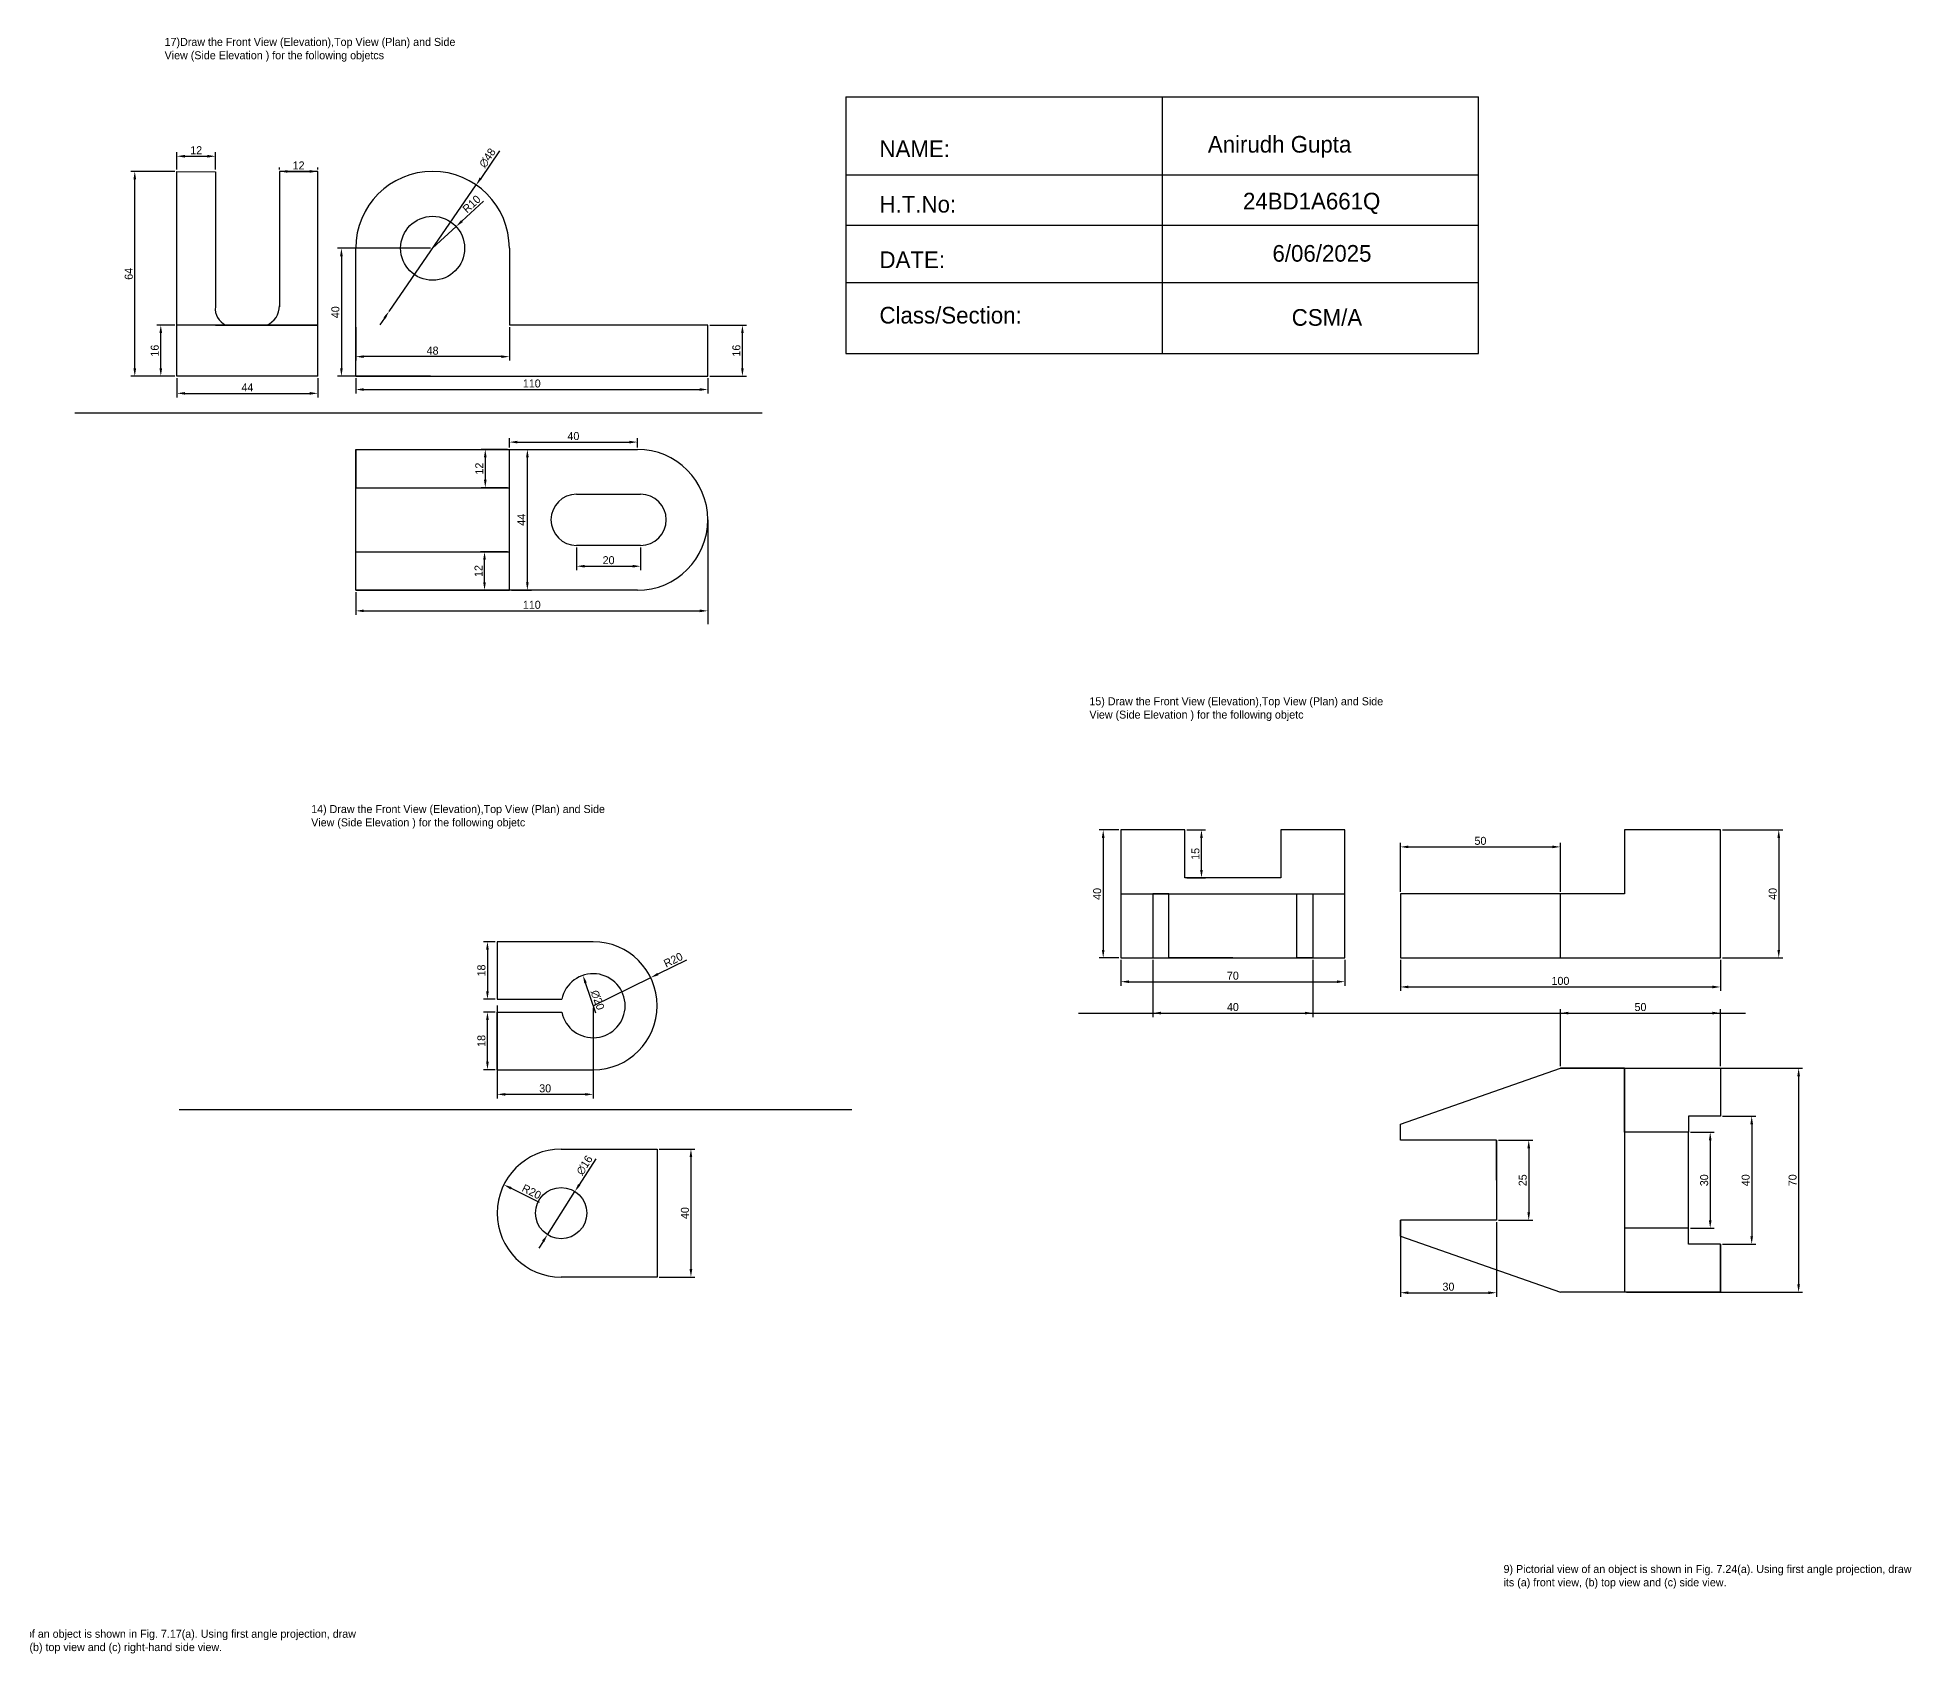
# Model space of a CAD drawing. Header units: millimetres. Extents: x 148 to 2239, y 31 to 1240.
# Drawn here: x 789 to 1374, y 699 to 1204 of the extents above; entities that cross this region are included whole.
import ezdxf

# ---------------------------------------------------------------- set-up
doc = ezdxf.new("R2010")
doc.units = ezdxf.units.MM
doc.dimstyles.new('ISO-25', dxfattribs={"dimtxt": 2.5, "dimasz": 2.5, "dimexe": 1.25, "dimexo": 0.625, "dimtad": 1, "dimtxsty": 'Standard', "dimcen": 2.5, "dimadec": 0, "dimazin": 0, "dimtfac": 1, "dimtmove": 0, "dimatfit": 3, "dimfxl": 1, "dimarcsym": 0})

# ---------------------------------------------------------------- blocks, each defined once
blk = doc.blocks.new('*D142')
at = {"color": 0, "lineweight": -2, "transparency": 16777216}
for p, q in [((991.62, 916.04), (982.64, 911.65)), ((962.42, 901.78), (980.39, 910.56))]:
    blk.add_line(p, q, dxfattribs=at)
at = {"color": 0, "transparency": 16777216}
blk.add_solid([(982.45, 912.03), (982.82, 911.28), (980.39, 910.56)], dxfattribs=at)
at = {"layer": 'Defpoints', "color": 0, "transparency": 16777216}
for p in [(980.39, 910.56), (962.42, 901.78)]:
    blk.add_point(p, dxfattribs=at)
at = {"color": 0, "transparency": 16777216, "insert": (987.43, 916.08), "char_height": 2.5, "attachment_point": 5, "rotation": 26.03812}
blk.add_mtext('R20', dxfattribs=at)
blk = doc.blocks.new('*D143')
at = {"color": 0, "lineweight": -2, "transparency": 16777216}
blk.add_line((945.7, 840.31), (936.74, 844.75), dxfattribs=at)
at = {"color": 0, "transparency": 16777216}
blk.add_solid([(936.92, 845.12), (936.55, 844.38), (934.5, 845.86)], dxfattribs=at)
at = {"layer": 'Defpoints', "color": 0, "transparency": 16777216}
for p in [(934.5, 845.86), (952.42, 836.98)]:
    blk.add_point(p, dxfattribs=at)
at = {"color": 0, "transparency": 16777216, "insert": (943.17, 843.66), "char_height": 2.5, "attachment_point": 5, "rotation": 333.64842}
blk.add_mtext('R20', dxfattribs=at)
blk = doc.blocks.new('*D144')
at = {"color": 0, "lineweight": -2, "transparency": 16777216}
blk.add_line((963.22, 899.41), (960.04, 908.89), dxfattribs=at)
at = {"color": 0, "transparency": 16777216}
blk.add_solid([(960.43, 909.02), (959.64, 908.75), (959.24, 911.26)], dxfattribs=at)
at = {"layer": 'Defpoints', "color": 0, "transparency": 16777216}
for p in [(959.24, 911.26), (965.6, 892.3)]:
    blk.add_point(p, dxfattribs=at)
at = {"color": 0, "transparency": 16777216, "insert": (963.8, 903.56), "char_height": 2.5, "attachment_point": 5, "rotation": 288.54189}
blk.add_mtext('∅20', dxfattribs=at)
blk = doc.blocks.new('*D145')
at = {"color": 0, "lineweight": -2, "transparency": 16777216}
for p, q in [((963.21, 853.92), (958.06, 845.84)), ((948.12, 830.23), (956.72, 843.73)), ((946.78, 828.12), (945.44, 826.02))]:
    blk.add_line(p, q, dxfattribs=at)
at = {"color": 0, "transparency": 16777216}
for points in [[(957.71, 846.06), (958.41, 845.61), (956.72, 843.73)], [(946.43, 828.35), (947.13, 827.9), (948.12, 830.23)]]:
    blk.add_solid(points, dxfattribs=at)
at = {"layer": 'Defpoints', "color": 0, "transparency": 16777216}
for p in [(956.72, 843.73), (948.12, 830.23)]:
    blk.add_point(p, dxfattribs=at)
at = {"color": 0, "transparency": 16777216, "insert": (959.72, 851.94), "char_height": 2.5, "attachment_point": 5, "rotation": 57.51742}
blk.add_mtext('∅16', dxfattribs=at)
blk = doc.blocks.new('*D146')
at = {"color": 0, "lineweight": -2, "transparency": 16777216}
for p, q in [((931.8, 921.78), (928.13, 921.78)), ((929.38, 919.28), (929.38, 906.28)), ((931.8, 903.78), (928.13, 903.78))]:
    blk.add_line(p, q, dxfattribs=at)
at = {"color": 0, "transparency": 16777216}
for points in [[(928.97, 919.28), (929.8, 919.28), (929.38, 921.78)], [(928.97, 906.28), (929.8, 906.28), (929.38, 903.78)]]:
    blk.add_solid(points, dxfattribs=at)
at = {"layer": 'Defpoints', "color": 0, "transparency": 16777216}
for p in [(932.42, 921.78), (929.38, 903.78), (932.42, 903.78)]:
    blk.add_point(p, dxfattribs=at)
at = {"color": 0, "transparency": 16777216, "insert": (927.51, 912.78), "char_height": 2.5, "attachment_point": 5, "rotation": 90}
blk.add_mtext('18', dxfattribs=at)
blk = doc.blocks.new('*D147')
at = {"color": 0, "lineweight": -2, "transparency": 16777216}
for p, q in [((931.8, 899.78), (928.13, 899.78)), ((929.38, 884.28), (929.38, 897.28)), ((931.8, 881.78), (928.13, 881.78))]:
    blk.add_line(p, q, dxfattribs=at)
at = {"color": 0, "transparency": 16777216}
for points in [[(928.97, 897.28), (929.8, 897.28), (929.38, 899.78)], [(928.97, 884.28), (929.8, 884.28), (929.38, 881.78)]]:
    blk.add_solid(points, dxfattribs=at)
at = {"layer": 'Defpoints', "color": 0, "transparency": 16777216}
for p in [(929.38, 899.78), (932.42, 899.78), (932.42, 881.78)]:
    blk.add_point(p, dxfattribs=at)
at = {"color": 0, "transparency": 16777216, "insert": (927.51, 890.78), "char_height": 2.5, "attachment_point": 5, "rotation": 90}
blk.add_mtext('18', dxfattribs=at)
blk = doc.blocks.new('*D148')
at = {"color": 0, "lineweight": -2, "transparency": 16777216}
for p, q in [((983.05, 856.98), (994.22, 856.98)), ((992.97, 854.48), (992.97, 819.48)), ((983.05, 816.98), (994.22, 816.98))]:
    blk.add_line(p, q, dxfattribs=at)
at = {"color": 0, "transparency": 16777216}
for points in [[(992.55, 854.48), (993.38, 854.48), (992.97, 856.98)], [(992.55, 819.48), (993.38, 819.48), (992.97, 816.98)]]:
    blk.add_solid(points, dxfattribs=at)
at = {"layer": 'Defpoints', "color": 0, "transparency": 16777216}
for p in [(982.42, 856.98), (982.42, 816.98), (992.97, 816.98)]:
    blk.add_point(p, dxfattribs=at)
at = {"color": 0, "transparency": 16777216, "insert": (991.09, 836.98), "char_height": 2.5, "attachment_point": 5, "rotation": 90}
blk.add_mtext('40', dxfattribs=at)
blk = doc.blocks.new('*D149')
at = {"color": 0, "lineweight": -2, "transparency": 16777216}
for p, q in [((932.44, 901.88), (932.44, 872.83)), ((962.42, 901.15), (962.42, 872.83)), ((959.92, 874.08), (934.94, 874.08))]:
    blk.add_line(p, q, dxfattribs=at)
at = {"color": 0, "transparency": 16777216}
for points in [[(934.94, 874.49), (934.94, 873.66), (932.44, 874.08)], [(959.92, 874.49), (959.92, 873.66), (962.42, 874.08)]]:
    blk.add_solid(points, dxfattribs=at)
at = {"layer": 'Defpoints', "color": 0, "transparency": 16777216}
for p in [(932.44, 902.5), (962.42, 901.78), (932.44, 874.08)]:
    blk.add_point(p, dxfattribs=at)
at = {"color": 0, "transparency": 16777216, "insert": (947.43, 875.95), "char_height": 2.5, "attachment_point": 5}
blk.add_mtext('30', dxfattribs=at)
blk = doc.blocks.new('*D150')
at = {"color": 0, "lineweight": -2, "transparency": 16777216}
for p, q in [((1214.66, 916.08), (1214.66, 906.39)), ((1314.66, 916.08), (1314.66, 906.39)), ((1217.16, 907.64), (1312.16, 907.64))]:
    blk.add_line(p, q, dxfattribs=at)
at = {"color": 0, "transparency": 16777216}
for points in [[(1217.16, 908.06), (1217.16, 907.22), (1214.66, 907.64)], [(1312.16, 908.06), (1312.16, 907.22), (1314.66, 907.64)]]:
    blk.add_solid(points, dxfattribs=at)
at = {"layer": 'Defpoints', "color": 0, "transparency": 16777216}
for p in [(1214.66, 916.71), (1314.66, 916.71), (1314.66, 907.64)]:
    blk.add_point(p, dxfattribs=at)
at = {"color": 0, "transparency": 16777216, "insert": (1264.66, 909.52), "char_height": 2.5, "attachment_point": 5}
blk.add_mtext('100', dxfattribs=at)
blk = doc.blocks.new('*D151')
at = {"color": 0, "lineweight": -2, "transparency": 16777216}
for p, q in [((1315.28, 956.71), (1334.12, 956.71)), ((1332.87, 954.21), (1332.87, 919.21)), ((1315.28, 916.71), (1334.12, 916.71))]:
    blk.add_line(p, q, dxfattribs=at)
at = {"color": 0, "transparency": 16777216}
for points in [[(1332.46, 954.21), (1333.29, 954.21), (1332.87, 956.71)], [(1332.46, 919.21), (1333.29, 919.21), (1332.87, 916.71)]]:
    blk.add_solid(points, dxfattribs=at)
at = {"layer": 'Defpoints', "color": 0, "transparency": 16777216}
for p in [(1314.66, 956.71), (1314.66, 916.71), (1332.87, 916.71)]:
    blk.add_point(p, dxfattribs=at)
at = {"color": 0, "transparency": 16777216, "insert": (1331, 936.71), "char_height": 2.5, "attachment_point": 5, "rotation": 90}
blk.add_mtext('40', dxfattribs=at)
blk = doc.blocks.new('*D152')
at = {"color": 0, "lineweight": -2, "transparency": 16777216}
for p, q in [((1214.66, 937.33), (1214.66, 952.65)), ((1217.16, 951.4), (1262.16, 951.4)), ((1264.66, 937.33), (1264.66, 952.65))]:
    blk.add_line(p, q, dxfattribs=at)
at = {"color": 0, "transparency": 16777216}
for points in [[(1217.16, 951.82), (1217.16, 950.99), (1214.66, 951.4)], [(1262.16, 951.82), (1262.16, 950.99), (1264.66, 951.4)]]:
    blk.add_solid(points, dxfattribs=at)
at = {"layer": 'Defpoints', "color": 0, "transparency": 16777216}
for p in [(1264.66, 951.4), (1214.66, 936.71), (1264.66, 936.71)]:
    blk.add_point(p, dxfattribs=at)
at = {"color": 0, "transparency": 16777216, "insert": (1239.66, 953.28), "char_height": 2.5, "attachment_point": 5}
blk.add_mtext('50', dxfattribs=at)
blk = doc.blocks.new('*D153')
at = {"color": 0, "lineweight": -2, "transparency": 16777216}
for p, q in [((1264.66, 882.87), (1264.66, 900.72)), ((1267.16, 899.47), (1312.16, 899.47)), ((1314.66, 882.87), (1314.66, 900.72))]:
    blk.add_line(p, q, dxfattribs=at)
at = {"color": 0, "transparency": 16777216}
for points in [[(1267.16, 899.89), (1267.16, 899.05), (1264.66, 899.47)], [(1312.16, 899.89), (1312.16, 899.05), (1314.66, 899.47)]]:
    blk.add_solid(points, dxfattribs=at)
at = {"layer": 'Defpoints', "color": 0, "transparency": 16777216}
for p in [(1314.66, 899.47), (1264.66, 882.24), (1314.66, 882.24)]:
    blk.add_point(p, dxfattribs=at)
at = {"color": 0, "transparency": 16777216, "insert": (1289.66, 901.35), "char_height": 2.5, "attachment_point": 5}
blk.add_mtext('50', dxfattribs=at)
blk = doc.blocks.new('*D154')
at = {"color": 0, "lineweight": -2, "transparency": 16777216}
for p, q in [((1285.28, 882.24), (1340.33, 882.24)), ((1339.08, 879.74), (1339.08, 814.74)), ((1285.28, 812.24), (1340.33, 812.24))]:
    blk.add_line(p, q, dxfattribs=at)
at = {"color": 0, "transparency": 16777216}
for points in [[(1338.66, 879.74), (1339.5, 879.74), (1339.08, 882.24)], [(1338.66, 814.74), (1339.5, 814.74), (1339.08, 812.24)]]:
    blk.add_solid(points, dxfattribs=at)
at = {"layer": 'Defpoints', "color": 0, "transparency": 16777216}
for p in [(1284.66, 882.24), (1284.66, 812.24), (1339.08, 812.24)]:
    blk.add_point(p, dxfattribs=at)
at = {"color": 0, "transparency": 16777216, "insert": (1337.21, 847.24), "char_height": 2.5, "attachment_point": 5, "rotation": 90}
blk.add_mtext('70', dxfattribs=at)
blk = doc.blocks.new('*D155')
at = {"color": 0, "lineweight": -2, "transparency": 16777216}
for p, q in [((1245.28, 859.74), (1256, 859.74)), ((1254.75, 857.24), (1254.75, 837.24)), ((1245.28, 834.74), (1256, 834.74))]:
    blk.add_line(p, q, dxfattribs=at)
at = {"color": 0, "transparency": 16777216}
for points in [[(1254.33, 857.24), (1255.17, 857.24), (1254.75, 859.74)], [(1254.33, 837.24), (1255.17, 837.24), (1254.75, 834.74)]]:
    blk.add_solid(points, dxfattribs=at)
at = {"layer": 'Defpoints', "color": 0, "transparency": 16777216}
for p in [(1244.66, 859.74), (1244.66, 834.74), (1254.75, 834.74)]:
    blk.add_point(p, dxfattribs=at)
at = {"color": 0, "transparency": 16777216, "insert": (1252.88, 847.24), "char_height": 2.5, "attachment_point": 5, "rotation": 90}
blk.add_mtext('25', dxfattribs=at)
blk = doc.blocks.new('*D156')
at = {"color": 0, "lineweight": -2, "transparency": 16777216}
for p, q in [((1315.28, 867.24), (1325.67, 867.24)), ((1324.42, 864.74), (1324.42, 829.74)), ((1315.28, 827.24), (1325.67, 827.24))]:
    blk.add_line(p, q, dxfattribs=at)
at = {"color": 0, "transparency": 16777216}
for points in [[(1324, 864.74), (1324.83, 864.74), (1324.42, 867.24)], [(1324, 829.74), (1324.83, 829.74), (1324.42, 827.24)]]:
    blk.add_solid(points, dxfattribs=at)
at = {"layer": 'Defpoints', "color": 0, "transparency": 16777216}
for p in [(1314.66, 867.24), (1314.66, 827.24), (1324.42, 827.24)]:
    blk.add_point(p, dxfattribs=at)
at = {"color": 0, "transparency": 16777216, "insert": (1322.54, 847.24), "char_height": 2.5, "attachment_point": 5, "rotation": 90}
blk.add_mtext('40', dxfattribs=at)
blk = doc.blocks.new('*D157')
at = {"color": 0, "lineweight": -2, "transparency": 16777216}
for p, q in [((1305.28, 862.24), (1312.7, 862.24)), ((1311.45, 859.74), (1311.45, 834.74)), ((1305.28, 832.24), (1312.7, 832.24))]:
    blk.add_line(p, q, dxfattribs=at)
at = {"color": 0, "transparency": 16777216}
for points in [[(1311.04, 859.74), (1311.87, 859.74), (1311.45, 862.24)], [(1311.04, 834.74), (1311.87, 834.74), (1311.45, 832.24)]]:
    blk.add_solid(points, dxfattribs=at)
at = {"layer": 'Defpoints', "color": 0, "transparency": 16777216}
for p in [(1304.66, 862.24), (1304.66, 832.24), (1311.45, 832.24)]:
    blk.add_point(p, dxfattribs=at)
at = {"color": 0, "transparency": 16777216, "insert": (1309.58, 847.24), "char_height": 2.5, "attachment_point": 5, "rotation": 90}
blk.add_mtext('30', dxfattribs=at)
blk = doc.blocks.new('*D158')
at = {"color": 0, "lineweight": -2, "transparency": 16777216}
for p, q in [((1214.66, 834.12), (1214.66, 810.85)), ((1244.66, 834.12), (1244.66, 810.85)), ((1217.16, 812.1), (1242.16, 812.1))]:
    blk.add_line(p, q, dxfattribs=at)
at = {"color": 0, "transparency": 16777216}
for points in [[(1217.16, 812.52), (1217.16, 811.68), (1214.66, 812.1)], [(1242.16, 812.52), (1242.16, 811.68), (1244.66, 812.1)]]:
    blk.add_solid(points, dxfattribs=at)
at = {"layer": 'Defpoints', "color": 0, "transparency": 16777216}
for p in [(1214.66, 834.74), (1244.66, 834.74), (1244.66, 812.1)]:
    blk.add_point(p, dxfattribs=at)
at = {"color": 0, "transparency": 16777216, "insert": (1229.66, 813.97), "char_height": 2.5, "attachment_point": 5}
blk.add_mtext('30', dxfattribs=at)
blk = doc.blocks.new('*D159')
at = {"color": 0, "lineweight": -2, "transparency": 16777216}
for p, q in [((1127.31, 916.08), (1127.31, 908.03)), ((1197.31, 916.08), (1197.31, 908.03)), ((1129.81, 909.28), (1194.81, 909.28))]:
    blk.add_line(p, q, dxfattribs=at)
at = {"color": 0, "transparency": 16777216}
for points in [[(1129.81, 909.69), (1129.81, 908.86), (1127.31, 909.28)], [(1194.81, 909.69), (1194.81, 908.86), (1197.31, 909.28)]]:
    blk.add_solid(points, dxfattribs=at)
at = {"layer": 'Defpoints', "color": 0, "transparency": 16777216}
for p in [(1127.31, 916.71), (1197.31, 916.71), (1197.31, 909.28)]:
    blk.add_point(p, dxfattribs=at)
at = {"color": 0, "transparency": 16777216, "insert": (1162.31, 911.15), "char_height": 2.5, "attachment_point": 5}
blk.add_mtext('70', dxfattribs=at)
blk = doc.blocks.new('*D160')
at = {"color": 0, "lineweight": -2, "transparency": 16777216}
for p, q in [((1126.68, 956.71), (1120.54, 956.71)), ((1121.79, 954.21), (1121.79, 919.21)), ((1126.68, 916.71), (1120.54, 916.71))]:
    blk.add_line(p, q, dxfattribs=at)
at = {"color": 0, "transparency": 16777216}
for points in [[(1121.37, 954.21), (1122.2, 954.21), (1121.79, 956.71)], [(1121.37, 919.21), (1122.2, 919.21), (1121.79, 916.71)]]:
    blk.add_solid(points, dxfattribs=at)
at = {"layer": 'Defpoints', "color": 0, "transparency": 16777216}
for p in [(1127.31, 956.71), (1121.79, 916.71), (1127.31, 916.71)]:
    blk.add_point(p, dxfattribs=at)
at = {"color": 0, "transparency": 16777216, "insert": (1119.91, 936.71), "char_height": 2.5, "attachment_point": 5, "rotation": 90}
blk.add_mtext('40', dxfattribs=at)
blk = doc.blocks.new('*D161')
at = {"color": 0, "lineweight": -2, "transparency": 16777216}
for p, q in [((1147.93, 956.71), (1153.74, 956.71)), ((1152.49, 944.21), (1152.49, 954.21)), ((1147.93, 941.71), (1153.74, 941.71))]:
    blk.add_line(p, q, dxfattribs=at)
at = {"color": 0, "transparency": 16777216}
for points in [[(1152.07, 954.21), (1152.9, 954.21), (1152.49, 956.71)], [(1152.07, 944.21), (1152.9, 944.21), (1152.49, 941.71)]]:
    blk.add_solid(points, dxfattribs=at)
at = {"layer": 'Defpoints', "color": 0, "transparency": 16777216}
for p in [(1147.31, 956.71), (1152.49, 956.71), (1147.31, 941.71)]:
    blk.add_point(p, dxfattribs=at)
at = {"color": 0, "transparency": 16777216, "insert": (1150.61, 949.21), "char_height": 2.5, "attachment_point": 5, "rotation": 90}
blk.add_mtext('15', dxfattribs=at)
blk = doc.blocks.new('*D162')
at = {"color": 0, "lineweight": -2, "transparency": 16777216}
for p, q in [((1137.31, 916.08), (1137.31, 898.22)), ((1187.31, 916.08), (1187.31, 898.22)), ((1139.81, 899.47), (1184.81, 899.47))]:
    blk.add_line(p, q, dxfattribs=at)
at = {"color": 0, "transparency": 16777216}
for points in [[(1139.81, 899.89), (1139.81, 899.05), (1137.31, 899.47)], [(1184.81, 899.89), (1184.81, 899.05), (1187.31, 899.47)]]:
    blk.add_solid(points, dxfattribs=at)
at = {"layer": 'Defpoints', "color": 0, "transparency": 16777216}
for p in [(1137.31, 916.71), (1187.31, 916.71), (1187.31, 899.47)]:
    blk.add_point(p, dxfattribs=at)
at = {"color": 0, "transparency": 16777216, "insert": (1162.31, 901.35), "char_height": 2.5, "attachment_point": 5}
blk.add_mtext('40', dxfattribs=at)
blk = doc.blocks.new('*D183')
at = {"color": 0, "lineweight": -2, "transparency": 16777216}
for p, q in [((888.24, 1097.82), (888.24, 1093.05)), ((998.24, 1097.82), (998.24, 1093.05)), ((890.74, 1094.3), (995.74, 1094.3))]:
    blk.add_line(p, q, dxfattribs=at)
at = {"color": 0, "transparency": 16777216}
for points in [[(890.74, 1094.72), (890.74, 1093.88), (888.24, 1094.3)], [(995.74, 1094.72), (995.74, 1093.88), (998.24, 1094.3)]]:
    blk.add_solid(points, dxfattribs=at)
at = {"layer": 'Defpoints', "color": 0, "transparency": 16777216}
for p in [(888.24, 1098.45), (998.24, 1098.45), (998.24, 1094.3)]:
    blk.add_point(p, dxfattribs=at)
at = {"color": 0, "transparency": 16777216, "insert": (943.24, 1096.18), "char_height": 2.5, "attachment_point": 5}
blk.add_mtext('110', dxfattribs=at)
blk = doc.blocks.new('*D184')
at = {"color": 0, "lineweight": -2, "transparency": 16777216}
for p, q in [((911.61, 1138.45), (882.5, 1138.45)), ((883.75, 1135.95), (883.75, 1100.95)), ((911.61, 1098.45), (882.5, 1098.45))]:
    blk.add_line(p, q, dxfattribs=at)
at = {"color": 0, "transparency": 16777216}
for points in [[(883.34, 1135.95), (884.17, 1135.95), (883.75, 1138.45)], [(883.34, 1100.95), (884.17, 1100.95), (883.75, 1098.45)]]:
    blk.add_solid(points, dxfattribs=at)
at = {"layer": 'Defpoints', "color": 0, "transparency": 16777216}
for p in [(912.24, 1138.45), (883.75, 1098.45), (912.24, 1098.45)]:
    blk.add_point(p, dxfattribs=at)
at = {"color": 0, "transparency": 16777216, "insert": (881.88, 1118.45), "char_height": 2.5, "attachment_point": 5, "rotation": 90}
blk.add_mtext('40', dxfattribs=at)
blk = doc.blocks.new('*D185')
at = {"color": 0, "lineweight": -2, "transparency": 16777216}
for p, q in [((888.24, 1113.82), (888.24, 1103.33)), ((936.24, 1113.82), (936.24, 1103.33)), ((933.74, 1104.58), (890.74, 1104.58))]:
    blk.add_line(p, q, dxfattribs=at)
at = {"color": 0, "transparency": 16777216}
for points in [[(890.74, 1104.99), (890.74, 1104.16), (888.24, 1104.58)], [(933.74, 1104.99), (933.74, 1104.16), (936.24, 1104.58)]]:
    blk.add_solid(points, dxfattribs=at)
at = {"layer": 'Defpoints', "color": 0, "transparency": 16777216}
for p in [(888.24, 1114.45), (936.24, 1114.45), (888.24, 1104.58)]:
    blk.add_point(p, dxfattribs=at)
at = {"color": 0, "transparency": 16777216, "insert": (912.24, 1106.45), "char_height": 2.5, "attachment_point": 5}
blk.add_mtext('48', dxfattribs=at)
blk = doc.blocks.new('*D186')
at = {"color": 0, "lineweight": -2, "transparency": 16777216}
for p, q in [((998.86, 1114.45), (1010.3, 1114.45)), ((1009.05, 1100.95), (1009.05, 1111.95)), ((998.86, 1098.45), (1010.3, 1098.45))]:
    blk.add_line(p, q, dxfattribs=at)
at = {"color": 0, "transparency": 16777216}
for points in [[(1008.64, 1111.95), (1009.47, 1111.95), (1009.05, 1114.45)], [(1008.64, 1100.95), (1009.47, 1100.95), (1009.05, 1098.45)]]:
    blk.add_solid(points, dxfattribs=at)
at = {"layer": 'Defpoints', "color": 0, "transparency": 16777216}
for p in [(998.24, 1114.45), (1009.05, 1114.45), (998.24, 1098.45)]:
    blk.add_point(p, dxfattribs=at)
at = {"color": 0, "transparency": 16777216, "insert": (1007.18, 1106.45), "char_height": 2.5, "attachment_point": 5, "rotation": 90}
blk.add_mtext('16', dxfattribs=at)
blk = doc.blocks.new('*D187')
at = {"color": 0, "lineweight": -2, "transparency": 16777216}
for p, q in [((928.16, 1153.14), (921.42, 1146.93)), ((912.24, 1138.45), (919.59, 1145.23))]:
    blk.add_line(p, q, dxfattribs=at)
at = {"color": 0, "transparency": 16777216}
blk.add_solid([(921.14, 1147.23), (921.71, 1146.62), (919.59, 1145.23)], dxfattribs=at)
at = {"layer": 'Defpoints', "color": 0, "transparency": 16777216}
for p in [(919.59, 1145.23), (912.24, 1138.45)]:
    blk.add_point(p, dxfattribs=at)
at = {"color": 0, "transparency": 16777216, "insert": (924.44, 1152.26), "char_height": 2.5, "attachment_point": 5, "rotation": 42.71378}
blk.add_mtext('R10', dxfattribs=at)
blk = doc.blocks.new('*D188')
at = {"color": 0, "lineweight": -2, "transparency": 16777216}
for p, q in [((933.17, 1168.85), (927.27, 1160.27)), ((898.63, 1118.68), (925.85, 1158.21)), ((897.21, 1116.62), (895.79, 1114.56))]:
    blk.add_line(p, q, dxfattribs=at)
at = {"color": 0, "transparency": 16777216}
for points in [[(926.92, 1160.51), (927.61, 1160.04), (925.85, 1158.21)], [(896.87, 1116.86), (897.56, 1116.38), (898.63, 1118.68)]]:
    blk.add_solid(points, dxfattribs=at)
at = {"layer": 'Defpoints', "color": 0, "transparency": 16777216}
for p in [(925.85, 1158.21), (898.63, 1118.68)]:
    blk.add_point(p, dxfattribs=at)
at = {"color": 0, "transparency": 16777216, "insert": (929.38, 1166.66), "char_height": 2.5, "attachment_point": 5, "rotation": 55.45359}
blk.add_mtext('∅48', dxfattribs=at)
blk = doc.blocks.new('*D189')
at = {"color": 0, "lineweight": -2, "transparency": 16777216}
for p, q in [((935.61, 1075.6), (927.46, 1075.6)), ((928.71, 1073.1), (928.71, 1066.1)), ((935.61, 1063.6), (927.46, 1063.6))]:
    blk.add_line(p, q, dxfattribs=at)
at = {"color": 0, "transparency": 16777216}
for points in [[(928.29, 1073.1), (929.12, 1073.1), (928.71, 1075.6)], [(928.29, 1066.1), (929.12, 1066.1), (928.71, 1063.6)]]:
    blk.add_solid(points, dxfattribs=at)
at = {"layer": 'Defpoints', "color": 0, "transparency": 16777216}
for p in [(936.24, 1075.6), (928.71, 1063.6), (936.24, 1063.6)]:
    blk.add_point(p, dxfattribs=at)
at = {"color": 0, "transparency": 16777216, "insert": (926.83, 1069.6), "char_height": 2.5, "attachment_point": 5, "rotation": 90}
blk.add_mtext('12', dxfattribs=at)
blk = doc.blocks.new('*D190')
at = {"color": 0, "lineweight": -2, "transparency": 16777216}
for p, q in [((935.61, 1043.6), (927.22, 1043.6)), ((928.47, 1034.1), (928.47, 1041.1)), ((935.61, 1031.6), (927.22, 1031.6))]:
    blk.add_line(p, q, dxfattribs=at)
at = {"color": 0, "transparency": 16777216}
for points in [[(928.05, 1041.1), (928.89, 1041.1), (928.47, 1043.6)], [(928.05, 1034.1), (928.89, 1034.1), (928.47, 1031.6)]]:
    blk.add_solid(points, dxfattribs=at)
at = {"layer": 'Defpoints', "color": 0, "transparency": 16777216}
for p in [(928.47, 1043.6), (936.24, 1043.6), (936.24, 1031.6)]:
    blk.add_point(p, dxfattribs=at)
at = {"color": 0, "transparency": 16777216, "insert": (926.59, 1037.6), "char_height": 2.5, "attachment_point": 5, "rotation": 90}
blk.add_mtext('12', dxfattribs=at)
blk = doc.blocks.new('*D191')
at = {"color": 0, "lineweight": -2, "transparency": 16777216}
for p, q in [((936.86, 1075.6), (943.11, 1075.6)), ((941.86, 1034.1), (941.86, 1073.1)), ((936.86, 1031.6), (943.11, 1031.6))]:
    blk.add_line(p, q, dxfattribs=at)
at = {"color": 0, "transparency": 16777216}
for points in [[(941.44, 1073.1), (942.28, 1073.1), (941.86, 1075.6)], [(941.44, 1034.1), (942.28, 1034.1), (941.86, 1031.6)]]:
    blk.add_solid(points, dxfattribs=at)
at = {"layer": 'Defpoints', "color": 0, "transparency": 16777216}
for p in [(936.24, 1075.6), (941.86, 1075.6), (936.24, 1031.6)]:
    blk.add_point(p, dxfattribs=at)
at = {"color": 0, "transparency": 16777216, "insert": (939.98, 1053.6), "char_height": 2.5, "attachment_point": 5, "rotation": 90}
blk.add_mtext('44', dxfattribs=at)
blk = doc.blocks.new('*D192')
at = {"color": 0, "lineweight": -2, "transparency": 16777216}
for p, q in [((957.24, 1044.97), (957.24, 1037.85)), ((977.24, 1044.97), (977.24, 1037.85)), ((959.74, 1039.1), (974.74, 1039.1))]:
    blk.add_line(p, q, dxfattribs=at)
at = {"color": 0, "transparency": 16777216}
for points in [[(959.74, 1039.51), (959.74, 1038.68), (957.24, 1039.1)], [(974.74, 1039.51), (974.74, 1038.68), (977.24, 1039.1)]]:
    blk.add_solid(points, dxfattribs=at)
at = {"layer": 'Defpoints', "color": 0, "transparency": 16777216}
for p in [(957.24, 1045.6), (977.24, 1045.6), (977.24, 1039.1)]:
    blk.add_point(p, dxfattribs=at)
at = {"color": 0, "transparency": 16777216, "insert": (967.24, 1040.97), "char_height": 2.5, "attachment_point": 5}
blk.add_mtext('20', dxfattribs=at)
blk = doc.blocks.new('*D193')
at = {"color": 0, "lineweight": -2, "transparency": 16777216}
for p, q in [((831.75, 1114.45), (826.07, 1114.45)), ((827.32, 1100.95), (827.32, 1111.95)), ((831.75, 1098.45), (826.07, 1098.45))]:
    blk.add_line(p, q, dxfattribs=at)
at = {"color": 0, "transparency": 16777216}
for points in [[(826.9, 1111.95), (827.73, 1111.95), (827.32, 1114.45)], [(826.9, 1100.95), (827.73, 1100.95), (827.32, 1098.45)]]:
    blk.add_solid(points, dxfattribs=at)
at = {"layer": 'Defpoints', "color": 0, "transparency": 16777216}
for p in [(827.32, 1114.45), (832.38, 1114.45), (832.38, 1098.45)]:
    blk.add_point(p, dxfattribs=at)
at = {"color": 0, "transparency": 16777216, "insert": (825.44, 1106.45), "char_height": 2.5, "attachment_point": 5, "rotation": 90}
blk.add_mtext('16', dxfattribs=at)
blk = doc.blocks.new('*D194')
at = {"color": 0, "lineweight": -2, "transparency": 16777216}
for p, q in [((832.38, 1097.82), (832.38, 1091.86)), ((876.38, 1097.82), (876.38, 1091.86)), ((834.88, 1093.11), (873.88, 1093.11))]:
    blk.add_line(p, q, dxfattribs=at)
at = {"color": 0, "transparency": 16777216}
for points in [[(834.88, 1093.52), (834.88, 1092.69), (832.38, 1093.11)], [(873.88, 1093.52), (873.88, 1092.69), (876.38, 1093.11)]]:
    blk.add_solid(points, dxfattribs=at)
at = {"layer": 'Defpoints', "color": 0, "transparency": 16777216}
for p in [(832.38, 1098.45), (876.38, 1098.45), (876.38, 1093.11)]:
    blk.add_point(p, dxfattribs=at)
at = {"color": 0, "transparency": 16777216, "insert": (854.38, 1094.98), "char_height": 2.5, "attachment_point": 5}
blk.add_mtext('44', dxfattribs=at)
blk = doc.blocks.new('*D195')
at = {"color": 0, "lineweight": -2, "transparency": 16777216}
for p, q in [((831.75, 1162.45), (817.94, 1162.45)), ((819.19, 1100.95), (819.19, 1159.95)), ((831.75, 1098.45), (817.94, 1098.45))]:
    blk.add_line(p, q, dxfattribs=at)
at = {"color": 0, "transparency": 16777216}
for points in [[(818.77, 1159.95), (819.6, 1159.95), (819.19, 1162.45)], [(818.77, 1100.95), (819.6, 1100.95), (819.19, 1098.45)]]:
    blk.add_solid(points, dxfattribs=at)
at = {"layer": 'Defpoints', "color": 0, "transparency": 16777216}
for p in [(819.19, 1162.45), (832.38, 1162.45), (832.38, 1098.45)]:
    blk.add_point(p, dxfattribs=at)
at = {"color": 0, "transparency": 16777216, "insert": (817.31, 1130.45), "char_height": 2.5, "attachment_point": 5, "rotation": 90}
blk.add_mtext('64', dxfattribs=at)
blk = doc.blocks.new('*D196')
at = {"color": 0, "lineweight": -2, "transparency": 16777216}
for p, q in [((864.38, 1163.07), (864.38, 1163.7)), ((866.88, 1162.45), (873.88, 1162.45)), ((876.38, 1163.07), (876.38, 1163.7))]:
    blk.add_line(p, q, dxfattribs=at)
at = {"color": 0, "transparency": 16777216}
for points in [[(866.88, 1162.86), (866.88, 1162.03), (864.38, 1162.45)], [(873.88, 1162.86), (873.88, 1162.03), (876.38, 1162.45)]]:
    blk.add_solid(points, dxfattribs=at)
at = {"layer": 'Defpoints', "color": 0, "transparency": 16777216}
for p in [(864.38, 1162.45), (876.38, 1162.45), (876.38, 1162.45)]:
    blk.add_point(p, dxfattribs=at)
at = {"color": 0, "transparency": 16777216, "insert": (870.38, 1164.32), "char_height": 2.5, "attachment_point": 5}
blk.add_mtext('12', dxfattribs=at)
blk = doc.blocks.new('*D197')
at = {"color": 0, "lineweight": -2, "transparency": 16777216}
for p, q in [((832.38, 1163.07), (832.38, 1168.44)), ((834.88, 1167.19), (841.88, 1167.19)), ((844.38, 1163.07), (844.38, 1168.44))]:
    blk.add_line(p, q, dxfattribs=at)
at = {"color": 0, "transparency": 16777216}
for points in [[(834.88, 1167.61), (834.88, 1166.77), (832.38, 1167.19)], [(841.88, 1167.61), (841.88, 1166.77), (844.38, 1167.19)]]:
    blk.add_solid(points, dxfattribs=at)
at = {"layer": 'Defpoints', "color": 0, "transparency": 16777216}
for p in [(844.38, 1167.19), (832.38, 1162.45), (844.38, 1162.45)]:
    blk.add_point(p, dxfattribs=at)
at = {"color": 0, "transparency": 16777216, "insert": (838.38, 1169.07), "char_height": 2.5, "attachment_point": 5}
blk.add_mtext('12', dxfattribs=at)
blk = doc.blocks.new('*D201')
at = {"color": 0, "lineweight": -2, "transparency": 16777216}
for p, q in [((888.24, 1030.97), (888.24, 1023.9)), ((998.24, 1030.97), (998.24, 1023.9)), ((890.74, 1025.15), (995.74, 1025.15))]:
    blk.add_line(p, q, dxfattribs=at)
at = {"color": 0, "transparency": 16777216}
for points in [[(890.74, 1025.57), (890.74, 1024.73), (888.24, 1025.15)], [(995.74, 1025.57), (995.74, 1024.73), (998.24, 1025.15)]]:
    blk.add_solid(points, dxfattribs=at)
at = {"layer": 'Defpoints', "color": 0, "transparency": 16777216}
for p in [(888.24, 1031.6), (998.24, 1031.6), (998.24, 1025.15)]:
    blk.add_point(p, dxfattribs=at)
at = {"color": 0, "transparency": 16777216, "insert": (943.24, 1027.03), "char_height": 2.5, "attachment_point": 5}
blk.add_mtext('110', dxfattribs=at)
blk = doc.blocks.new('*D202')
at = {"color": 0, "lineweight": -2, "transparency": 16777216}
for p, q in [((936.24, 1076.22), (936.24, 1079.13)), ((938.74, 1077.88), (973.74, 1077.88)), ((976.24, 1076.22), (976.24, 1079.13))]:
    blk.add_line(p, q, dxfattribs=at)
at = {"color": 0, "transparency": 16777216}
for points in [[(938.74, 1078.29), (938.74, 1077.46), (936.24, 1077.88)], [(973.74, 1078.29), (973.74, 1077.46), (976.24, 1077.88)]]:
    blk.add_solid(points, dxfattribs=at)
at = {"layer": 'Defpoints', "color": 0, "transparency": 16777216}
for p in [(976.24, 1077.88), (936.24, 1075.6), (976.24, 1075.6)]:
    blk.add_point(p, dxfattribs=at)
at = {"color": 0, "transparency": 16777216, "insert": (956.24, 1079.75), "char_height": 2.5, "attachment_point": 5}
blk.add_mtext('40', dxfattribs=at)

msp = doc.modelspace()

# ---------------------------------------------------------------- linework, layer by layer
for p, q in [((1041.356, 1185.79), (1041.356, 1105.602)), ((1041.356, 1185.79), (1239.024, 1185.79)), ((1140.19, 1185.79), (1140.19, 1105.602)), ((1239.024, 1105.602), (1239.024, 1185.79)), ((832.378, 1098.446), (832.378, 1162.446)), ((832.378, 1162.446), (844.378, 1162.365)), ((844.378, 1162.365), (844.378, 1120.178)), ((876.378, 1162.446), (864.378, 1162.446)), ((876.378, 1162.446), (864.378, 1162.446)), ((864.378, 1162.446), (864.378, 1120.111)), ((876.378, 1098.446), (876.378, 1162.446)), ((1041.356, 1161.434), (1239.024, 1161.434)), ((1041.356, 1145.696), (1239.024, 1145.696)), ((888.24, 1098.446), (888.24, 1138.446)), ((936.24, 1138.446), (936.24, 1114.446)), ((1041.356, 1127.71), (1239.024, 1127.71)), ((832.378, 1098.446), (832.378, 1114.446)), ((844.378, 1114.446), (832.378, 1114.446)), ((844.378, 1114.446), (864.378, 1114.446)), ((876.378, 1114.446), (844.378, 1114.446)), ((864.378, 1114.446), (876.378, 1114.446)), ((998.24, 1114.446), (936.24, 1114.446)), ((998.24, 1098.446), (998.24, 1114.446)), ((1041.356, 1105.602), (1239.024, 1105.602)), ((876.378, 1098.446), (832.378, 1098.446)), ((888.24, 1098.446), (998.24, 1098.446)), ((800.428, 1087), (941.213, 1087)), ((941.213, 1087), (982.255, 1087)), ((982.255, 1087), (1015.251, 1087)), ((888.24, 1075.6), (976.24, 1075.6)), ((888.24, 1031.6), (888.24, 1075.6)), ((888.24, 1075.6), (888.24, 1063.6)), ((936.24, 1031.6), (936.24, 1075.6)), ((936.24, 1075.6), (976.24, 1075.6)), ((888.24, 1063.6), (936.24, 1063.6)), ((957.24, 1061.6), (977.24, 1061.6)), ((998.24, 1053.6), (998.24, 1020.983)), ((888.24, 1031.6), (888.24, 1043.6)), ((888.24, 1043.6), (936.24, 1043.6)), ((977.24, 1045.6), (957.24, 1045.6)), ((976.24, 1031.6), (888.24, 1031.6)), ((888.24, 1031.6), (936.24, 1031.6)), ((1127.309, 956.708), (1127.309, 916.708)), ((1147.309, 956.708), (1127.309, 956.708)), ((1147.309, 941.708), (1147.309, 956.708)), ((1197.309, 956.708), (1177.309, 956.708)), ((1197.309, 956.708), (1177.309, 956.708)), ((1177.309, 956.708), (1177.309, 941.708)), ((1197.309, 916.708), (1197.309, 956.708)), ((1314.657, 956.708), (1284.657, 956.708)), ((1284.657, 956.708), (1284.657, 936.708)), ((1314.657, 916.708), (1314.657, 956.708)), ((1177.309, 941.708), (1147.309, 941.708)), ((1127.309, 936.708), (1197.309, 936.708)), ((1142.309, 936.708), (1137.309, 936.708)), ((1137.309, 936.708), (1137.309, 916.708)), ((1142.309, 916.708), (1142.309, 936.708)), ((1182.309, 916.708), (1182.309, 936.708)), ((1182.309, 936.708), (1187.309, 936.708)), ((1187.309, 936.708), (1187.309, 916.708)), ((1284.657, 936.708), (1214.657, 936.708)), ((1214.657, 936.708), (1214.657, 916.708)), ((1264.657, 916.708), (1264.657, 936.708)), ((962.421, 921.776), (932.421, 921.776)), ((932.421, 921.776), (932.421, 903.776)), ((932.421, 921.776), (932.421, 903.776)), ((1127.309, 916.708), (1197.309, 916.708)), ((1162.309, 916.708), (1142.309, 916.708)), ((1162.309, 916.708), (1182.309, 916.708)), ((1187.309, 916.708), (1182.309, 916.708)), ((1214.657, 916.708), (1314.657, 916.708)), ((932.421, 903.776), (952.623, 903.776)), ((932.421, 881.776), (932.421, 899.776)), ((932.421, 899.776), (952.623, 899.776)), ((932.421, 899.776), (932.421, 881.776)), ((1114.027, 899.471), (1322.51, 899.471)), ((932.421, 881.776), (962.421, 881.776)), ((1214.657, 864.741), (1264.657, 882.241)), ((1264.657, 882.241), (1314.657, 882.241)), ((1284.657, 882.241), (1264.657, 882.241)), ((1284.657, 862.241), (1284.657, 882.241)), ((1284.657, 882.241), (1284.657, 812.241)), ((1314.657, 882.241), (1314.657, 867.241)), ((1314.657, 882.241), (1314.657, 867.241)), ((833.04, 869.341), (1043.223, 869.341)), ((1314.657, 867.241), (1304.657, 867.241)), ((1304.657, 867.241), (1304.657, 862.241)), ((1214.657, 859.741), (1214.657, 864.741)), ((1214.657, 859.741), (1214.657, 864.741)), ((1304.657, 862.241), (1284.657, 862.241)), ((1284.657, 862.241), (1284.657, 832.241)), ((1304.657, 832.241), (1304.657, 862.241)), ((952.421, 856.981), (982.421, 856.981)), ((982.421, 856.981), (982.421, 816.981)), ((1244.657, 859.741), (1214.657, 859.741)), ((1244.657, 854.741), (1244.657, 859.741)), ((1244.657, 859.741), (1244.657, 834.741)), ((1244.657, 847.241), (1244.657, 854.741)), ((1214.657, 829.741), (1214.657, 834.741)), ((1244.657, 834.741), (1214.657, 834.741)), ((1214.657, 834.741), (1214.657, 829.741)), ((1304.657, 832.241), (1284.657, 832.241)), ((1284.657, 832.241), (1284.657, 812.241)), ((1304.657, 827.241), (1304.657, 832.241)), ((1214.657, 829.741), (1264.657, 812.241)), ((1314.657, 827.241), (1304.657, 827.241)), ((1314.657, 812.241), (1314.657, 827.241)), ((1314.657, 827.241), (1314.657, 812.241)), ((982.421, 816.981), (952.421, 816.981)), ((1314.657, 812.241), (1264.657, 812.241))]:
    msp.add_line(p, q)
for centre, radius in [((912.24, 1138.446), 10), ((952.421, 836.981), 8)]:
    msp.add_circle(centre, radius)
for centre, radius, start, end in [((912.24, 1138.446), 24, 0, 180), ((849.797, 1119.482), 5.464, 172.674015, 247.147652), ((858.114, 1120.29), 6.267, 291.181034, 1.640152), ((976.24, 1053.6), 22, 270, 90), ((957.24, 1053.6), 8, 90, 270), ((977.24, 1053.6), 8, 270, 90), ((962.421, 901.776), 20, 270, 90), ((962.421, 901.776), 10, 191.536959, 168.463041), ((952.421, 836.981), 20, 90, 270)]:
    msp.add_arc(centre, radius, start, end)

# ---------------------------------------------------------------- texts
at = {"attachment_point": 1}
for s, width, insert, char_height in [('17)Draw the Front View (Elevation),Top View (Plan) and Side\\PView (Side Elevation ) for the following objetcs', 251.74181, (828.507, 1204.165), 2.5), ('NAME:\\P                                                        \\PH.T.No:\\P                                           \\PDATE:\\P                                             \\PClass/Section:                                ', 175.89946, (1051.885, 1172.138), 5.2), ('15) Draw the Front View (Elevation),Top View (Plan) and Side\\PView (Side Elevation ) for the following objetc', 349.57203, (1117.471, 998.153), 2.5), ('14) Draw the Front View (Elevation),Top View (Plan) and Side\\PView (Side Elevation ) for the following objetc', 242.01845, (874.306, 964.478), 2.5), ('9) Pictorial view of an object is shown in Fig. 7.24(a). Using first angle projection, draw\\Pits (a) front view, (b) top view and (c) side view.', 553.28925, (1246.881, 727.031), 2.5), (' 8)Pictorial view of an object is shown in Fig. 7.17(a). Using first angle projection, draw\\Pits (a) front view, (b) top view and (c) right-hand side view.', 336.85073, (760.833, 706.796), 2.5)]:
    msp.add_mtext_dynamic_manual_height_columns(s, width=width, gutter_width=12.5, heights=[0], dxfattribs=dict(at, insert=insert, char_height=char_height))
at = {"char_height": 5.2, "attachment_point": 1}
for s, insert, width in [('Anirudh Gupta\\P', (1154.48, 1173.525), 65.52), ('24BD1A661Q', (1165.468, 1155.769), 49.14), ('6/06/2025\\P', (1174.675, 1139.449), 45.5), ('CSM/A', (1180.69, 1119.424), 25.48)]:
    msp.add_mtext(s, dxfattribs=dict(at, insert=insert, width=width))

# ---------------------------------------------------------------- dimensions: what is measured, and where the dimension line sits
for base, p1, p2, picture, middle in [((844.378, 1167.19), (832.378, 1162.446), (844.378, 1162.446), '*D197', (838.378, 1169.065)), ((876.378, 1162.446), (864.378, 1162.446), (876.378, 1162.446), '*D196', (870.378, 1164.321)), ((888.24, 1104.577), (936.24, 1114.446), (888.24, 1114.446), '*D185', (912.24, 1106.452)), ((876.378, 1093.106), (832.378, 1098.446), (876.378, 1098.446), '*D194', (854.378, 1094.981)), ((998.24, 1094.301), (888.24, 1098.446), (998.24, 1098.446), '*D183', (943.24, 1096.176)), ((976.24, 1077.875), (936.24, 1075.6), (976.24, 1075.6), '*D202', (956.24, 1079.75)), ((977.24, 1039.096), (957.24, 1045.6), (977.24, 1045.6), '*D192', (967.24, 1040.971)), ((998.24, 1025.152), (888.24, 1031.6), (998.24, 1031.6), '*D201', (943.24, 1027.027)), ((1264.657, 951.405), (1214.657, 936.708), (1264.657, 936.708), '*D152', (1239.657, 953.28)), ((1197.309, 909.277), (1127.309, 916.708), (1197.309, 916.708), '*D159', (1162.309, 911.152)), ((1314.657, 907.641), (1214.657, 916.708), (1314.657, 916.708), '*D150', (1264.657, 909.516)), ((1314.657, 899.471), (1264.657, 882.241), (1314.657, 882.241), '*D153', (1289.657, 901.346)), ((1244.657, 812.1), (1214.657, 834.741), (1244.657, 834.741), '*D158', (1229.657, 813.975))]:
    dim = msp.add_linear_dim(base=base, p1=p1, p2=p2, dimstyle='ISO-25')
    dim.commit()
    dim.dimension.update_dxf_attribs({"geometry": picture, "text_midpoint": middle})
for p1, p2, picture, middle in [((898.63, 1118.678), (925.849, 1158.214), '*D188', (929.385, 1166.656)), ((948.124, 830.233), (956.717, 843.73), '*D145', (959.723, 851.942))]:
    dim = msp.add_diameter_dim_2p(p1=p1, p2=p2, dimstyle='ISO-25')
    dim.commit()
    dim.dimension.update_dxf_attribs({"geometry": picture, "text_midpoint": middle})
for base, p1, p2, picture, middle in [((819.187, 1162.446), (832.378, 1098.446), (832.378, 1162.446), '*D195', (817.312, 1130.446)), ((883.752, 1098.446), (912.24, 1138.446), (912.24, 1098.446), '*D184', (881.877, 1118.446)), ((827.318, 1114.446), (832.378, 1098.446), (832.378, 1114.446), '*D193', (825.443, 1106.446)), ((1009.055, 1114.446), (998.24, 1098.446), (998.24, 1114.446), '*D186', (1007.18, 1106.446)), ((928.708, 1063.6), (936.24, 1075.6), (936.24, 1063.6), '*D189', (926.833, 1069.6)), ((941.86, 1075.6), (936.24, 1031.6), (936.24, 1075.6), '*D191', (939.985, 1053.6)), ((928.469, 1043.6), (936.24, 1031.6), (936.24, 1043.6), '*D190', (926.594, 1037.6)), ((1121.785, 916.708), (1127.309, 956.708), (1127.309, 916.708), '*D160', (1119.91, 936.708)), ((1152.487, 956.708), (1147.309, 941.708), (1147.309, 956.708), '*D161', (1150.612, 949.208)), ((1332.873, 916.708), (1314.657, 956.708), (1314.657, 916.708), '*D151', (1330.998, 936.708)), ((929.384, 903.776), (932.421, 921.776), (932.421, 903.776), '*D146', (927.509, 912.776)), ((929.384, 899.776), (932.421, 881.776), (932.421, 899.776), '*D147', (927.509, 890.776)), ((1324.418, 827.241), (1314.657, 867.241), (1314.657, 827.241), '*D156', (1322.543, 847.241)), ((1311.454, 832.241), (1304.657, 862.241), (1304.657, 832.241), '*D157', (1309.579, 847.241)), ((992.966, 816.981), (982.421, 856.981), (982.421, 816.981), '*D148', (991.091, 836.981)), ((1254.751, 834.741), (1244.657, 859.741), (1244.657, 834.741), '*D155', (1252.876, 847.241))]:
    dim = msp.add_linear_dim(base=base, p1=p1, p2=p2, angle=90, dimstyle='ISO-25')
    dim.commit()
    dim.dimension.update_dxf_attribs({"geometry": picture, "text_midpoint": middle})
for center, mpoint, picture, middle in [((912.24, 1138.446), (919.587, 1145.23), '*D187', (924.438, 1152.26)), ((962.421, 901.776), (980.391, 910.556), '*D142', (987.43, 916.081))]:
    dim = msp.add_radius_dim(center=center, mpoint=mpoint, dimstyle='ISO-25')
    dim.commit()
    dim.dimension.update_dxf_attribs({"geometry": picture, "text_midpoint": middle})
for base, p1, p2, text, picture, middle in [((1187.309, 899.471), (1137.309, 916.708), (1187.309, 916.708), '40', '*D162', (1162.309, 901.346)), ((932.441, 874.075), (962.421, 901.776), (932.441, 902.504), '30', '*D149', (947.431, 875.95))]:
    dim = msp.add_linear_dim(base=base, p1=p1, p2=p2, text=text, dimstyle='ISO-25')
    dim.commit()
    dim.dimension.update_dxf_attribs({"geometry": picture, "text_midpoint": middle})
dim = msp.add_diameter_dim_2p(p1=(965.601, 892.295), p2=(959.241, 911.257), dimstyle='ISO-25')
dim.commit()
dim.dimension.update_dxf_attribs({"geometry": '*D144', "text_midpoint": (962.023, 902.961), "dimtype": 163})
dim = msp.add_linear_dim(base=(1339.081, 812.241), p1=(1284.657, 882.241), p2=(1284.657, 812.241), angle=90, text='70', dimstyle='ISO-25')
dim.commit()
dim.dimension.update_dxf_attribs({"geometry": '*D154', "text_midpoint": (1337.206, 847.241)})
dim = msp.add_radius_dim(center=(952.421, 836.981), mpoint=(934.499, 845.859), dimstyle='ISO-25')
dim.commit()
dim.dimension.update_dxf_attribs({"geometry": '*D143', "text_midpoint": (942.34, 841.975), "dimtype": 164})

doc.saveas('drawing.dxf')
